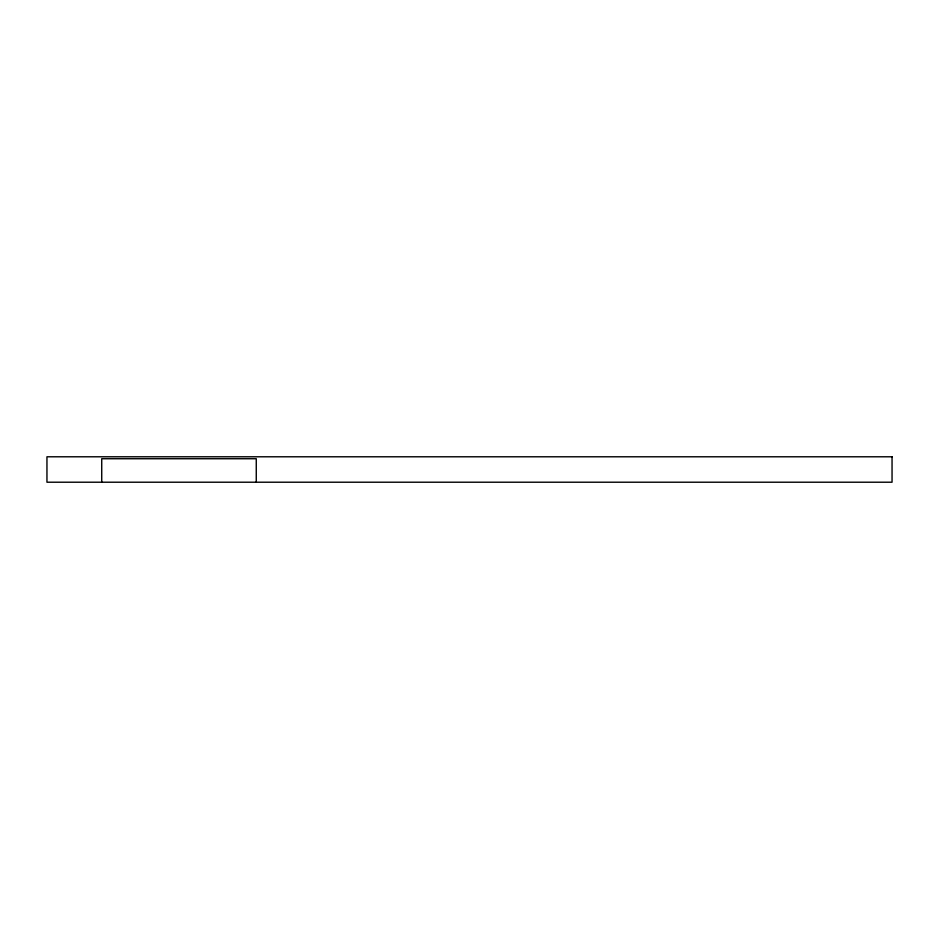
<?xml version="1.0" encoding="UTF-8"?>
<svg xmlns="http://www.w3.org/2000/svg" width="939" height="939" viewBox="0 0 939 939"><rect width="100%" height="100%" fill="white"/><g stroke="black" fill="none" stroke-linecap="round" stroke-linejoin="round"><path stroke-width="1.41" d="M256.265 482.212L256.265 458.737L101.729 458.737L101.729 482.212M892.05 456.788L46.95 456.788L46.95 482.212L892.05 482.212L892.05 456.788"/></g></svg>
